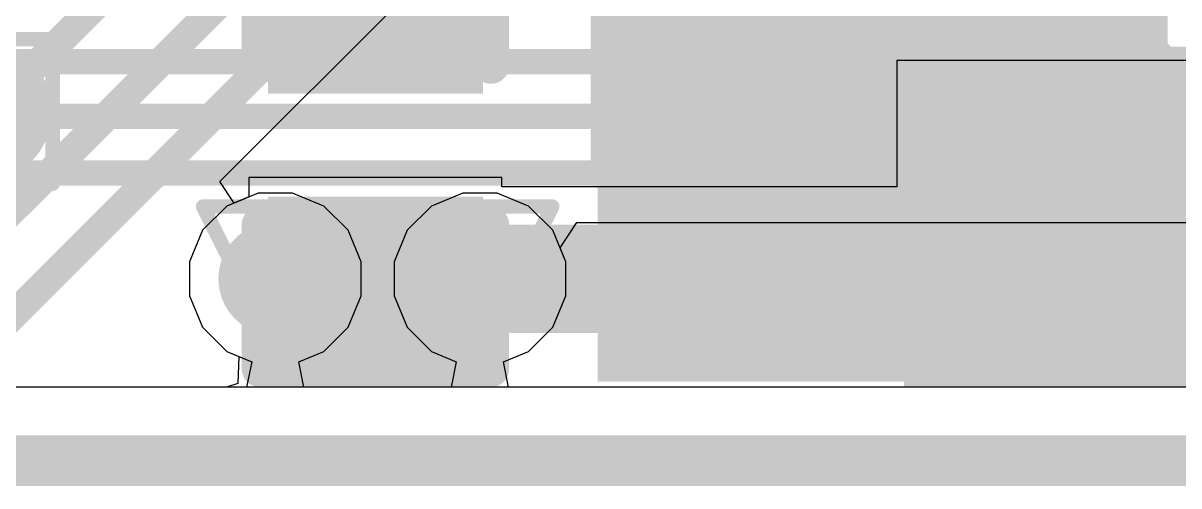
# Model space of a CAD drawing. Header units: inches. Extents: x -6 to 284, y -12 to 154.
# Drawn here: x 42.053 to 46.115, y -11.729 to -10.101 of the extents above; entities that cross this region are included whole.
import ezdxf

# ---------------------------------------------------------------- set-up
doc = ezdxf.new("R2010")
doc.units = ezdxf.units.IN
for name, color, linetype in [('Board Outline', 216, 'Continuous'), ('Bottom Layer', 5, 'Continuous'), ('Bottom Overlay', 54, 'Continuous'), ('Bottom Paste', 16, 'Continuous'), ('Bottom Solder', 6, 'Continuous'), ('Drill Drawing', 1, 'Continuous'), ('GND-1', 16, 'Continuous'), ('GND-2', 90, 'Continuous'), ('GND-3', 216, 'Continuous'), ('GND-4', 54, 'Continuous'), ('PWR-1', 156, 'Continuous'), ('PWR-2', 130, 'Continuous'), ('Signal L1', 76, 'Continuous'), ('Signal L2', 6, 'Continuous'), ('Top Layer', 1, 'Continuous'), ('Top Paste', 8, 'Continuous'), ('Top Solder', 216, 'Continuous'), ('Via Holes', 16, 'Continuous')]:
    doc.layers.add(name, color=color, linetype=linetype)

# ---------------------------------------------------------------- blocks, each defined once
blk = doc.blocks.new('SOT_23_B_128')
at = {"layer": 'Bottom Layer'}
for points in [[(-1.36, 1.46), (-0.54, 1.46), (-0.54, 0.54), (-1.36, 0.54)], [(0.54, 1.46), (1.36, 1.46), (1.36, 0.54), (0.54, 0.54)], [(-0.41, -0.54), (0.41, -0.54), (0.41, -1.46), (-0.41, -1.46)]]:
    blk.add_hatch(color=5, dxfattribs=at).paths.add_polyline_path(points)
at = {"layer": 'Bottom Paste'}
for points in [[(-1.36, 1.46), (-0.54, 1.46), (-0.54, 0.54), (-1.36, 0.54)], [(0.54, 1.46), (1.36, 1.46), (1.36, 0.54), (0.54, 0.54)], [(-0.41, -0.54), (0.41, -0.54), (0.41, -1.46), (-0.41, -1.46)]]:
    blk.add_hatch(color=16, dxfattribs=at).paths.add_polyline_path(points)
at = {"layer": 'Bottom Solder'}
for points in [[(-1.4616, 1.5616), (-0.4384, 1.5616), (-0.4384, 0.4384), (-1.4616, 0.4384)], [(0.4384, 1.5616), (1.4616, 1.5616), (1.4616, 0.4384), (0.4384, 0.4384)], [(-0.5116, -0.4384), (0.5116, -0.4384), (0.5116, -1.5616), (-0.5116, -1.5616)]]:
    blk.add_hatch(color=6, dxfattribs=at).paths.add_polyline_path(points)
at = {"layer": 'Bottom Overlay'}
for points in [[(-1.6764, 1.2954, 0.127, 0.127, 0), (-1.5494, 1.1684, 0.127, 0.127, 0)], [(-1.6764, 1.0414, 0.127, 0.127, 0), (-1.6764, 1.2954, 0.127, 0.127, 0)], [(-1.6764, 1.0414, 0.127, 0.127, 0), (-1.5494, 1.1684, 0.127, 0.127, 0)], [(-0.3302, 0.7874, 0.127, 0.127, 0), (0.3302, 0.7874, 0.127, 0.127, 0)], [(-1.5494, 0.5842, 0.127, 0.127, 0), (-1.5494, -0.8128, 0.127, 0.127, 0)], [(1.5494, -0.8128, 0.127, 0.127, 0), (1.5494, 0.5842, 0.127, 0.127, 0)], [(-1.5494, -0.8128, 0.127, 0.127, 0), (-0.5588, -0.8128, 0.127, 0.127, 0)], [(0.5588, -0.8128, 0.127, 0.127, 0), (1.5494, -0.8128, 0.127, 0.127, 0)]]:
    blk.add_lwpolyline(points, format="xyseb", dxfattribs=at)
for points in [[(-1.7082, 1.2954, 0.0635, 0.0635, 1), (-1.6446, 1.2954, 0.0635, 0.0635, 1)], [(-1.7082, 1.2954, 0.0635, 0.0635, 1), (-1.6446, 1.2954, 0.0635, 0.0635, 1)], [(-1.5812, 1.1684, 0.0635, 0.0635, 1), (-1.5176, 1.1684, 0.0635, 0.0635, 1)], [(-1.5812, 1.1684, 0.0635, 0.0635, 1), (-1.5176, 1.1684, 0.0635, 0.0635, 1)], [(-1.7082, 1.0414, 0.0635, 0.0635, 1), (-1.6446, 1.0414, 0.0635, 0.0635, 1)], [(-1.7082, 1.0414, 0.0635, 0.0635, 1), (-1.6446, 1.0414, 0.0635, 0.0635, 1)], [(-0.362, 0.7874, 0.0635, 0.0635, 1), (-0.2985, 0.7874, 0.0635, 0.0635, 1)], [(0.2984, 0.7874, 0.0635, 0.0635, 1), (0.3619, 0.7874, 0.0635, 0.0635, 1)], [(-1.5812, 0.5842, 0.0635, 0.0635, 1), (-1.5177, 0.5842, 0.0635, 0.0635, 1)], [(1.5177, 0.5842, 0.0635, 0.0635, 1), (1.5812, 0.5842, 0.0635, 0.0635, 1)], [(-1.5812, -0.8128, 0.0635, 0.0635, 1), (-1.5176, -0.8128, 0.0635, 0.0635, 1)], [(-1.5812, -0.8128, 0.0635, 0.0635, 1), (-1.5176, -0.8128, 0.0635, 0.0635, 1)], [(-0.5905, -0.8128, 0.0635, 0.0635, 1), (-0.5271, -0.8128, 0.0635, 0.0635, 1)], [(0.5271, -0.8128, 0.0635, 0.0635, 1), (0.5905, -0.8128, 0.0635, 0.0635, 1)], [(1.5177, -0.8128, 0.0635, 0.0635, 1), (1.5812, -0.8128, 0.0635, 0.0635, 1)], [(1.5177, -0.8128, 0.0635, 0.0635, 1), (1.5812, -0.8128, 0.0635, 0.0635, 1)]]:
    blk.add_lwpolyline(points, format="xyseb", close=True, dxfattribs=at)
blk = doc.blocks.new('10118192_0001LF__249')
at = {"layer": 'Top Layer'}
blk.add_hatch(color=1, dxfattribs=at).paths.add_polyline_path([(2.9, 2.2875), (4.7, 2.2875), (4.7, 0.3875), (2.9, 0.3875)])
at = {"layer": 'Top Paste'}
blk.add_hatch(color=8, dxfattribs=at).paths.add_polyline_path([(2.9, 2.2875), (4.7, 2.2875), (4.7, 0.3875), (2.9, 0.3875)])
at = {"layer": 'Top Solder'}
blk.add_hatch(color=216, dxfattribs=at).paths.add_polyline_path([(2.7984, 2.3891), (4.8016, 2.3891), (4.8016, 0.2859), (2.7984, 0.2859)])
blk = doc.blocks.new('C___0402_B_348')
at = {"layer": 'Bottom Layer'}
for points in [[(-0.2413, 0.3175), (-0.2413, -0.3175), (-0.6985, -0.3175), (-0.6985, 0.3175)], [(0.6985, 0.3175), (0.6985, -0.3175), (0.2413, -0.3175), (0.2413, 0.3175)]]:
    blk.add_hatch(color=5, dxfattribs=at).paths.add_polyline_path(points)
at = {"layer": 'Bottom Paste'}
for points in [[(-0.2413, 0.3175), (-0.2413, -0.3175), (-0.6985, -0.3175), (-0.6985, 0.3175)], [(0.6985, 0.3175), (0.6985, -0.3175), (0.2413, -0.3175), (0.2413, 0.3175)]]:
    blk.add_hatch(color=16, dxfattribs=at).paths.add_polyline_path(points)
at = {"layer": 'Bottom Solder'}
for points in [[(-0.1813, 0.3775), (-0.1813, -0.3775), (-0.7585, -0.3775), (-0.7585, 0.3775)], [(0.7585, 0.3775), (0.7585, -0.3775), (0.1813, -0.3775), (0.1813, 0.3775)]]:
    blk.add_hatch(color=6, dxfattribs=at).paths.add_polyline_path(points)
at = {"layer": 'Bottom Overlay'}
for points in [[(-0.7874, -0.4064, 0.127, 0.127, 0), (-0.7874, 0.4064, 0.127, 0.127, 0)], [(-0.2794, 0.4064, 0.127, 0.127, 0), (-0.7874, 0.4064, 0.127, 0.127, 0)], [(0.7874, 0.4064, 0.127, 0.127, 0), (0.2794, 0.4064, 0.127, 0.127, 0)], [(0.7874, -0.4064, 0.127, 0.127, 0), (0.7874, 0.4064, 0.127, 0.127, 0)], [(-0.2794, -0.4064, 0.127, 0.127, 0), (-0.7874, -0.4064, 0.127, 0.127, 0)], [(0.2794, -0.4064, 0.127, 0.127, 0), (0.7874, -0.4064, 0.127, 0.127, 0)]]:
    blk.add_lwpolyline(points, format="xyseb", dxfattribs=at)
for points in [[(-0.8191, 0.4064, 0.0635, 0.0635, 1), (-0.7556, 0.4064, 0.0635, 0.0635, 1)], [(-0.8191, 0.4064, 0.0635, 0.0635, 1), (-0.7556, 0.4064, 0.0635, 0.0635, 1)], [(-0.3111, 0.4064, 0.0635, 0.0635, 1), (-0.2477, 0.4064, 0.0635, 0.0635, 1)], [(0.2477, 0.4064, 0.0635, 0.0635, 1), (0.3111, 0.4064, 0.0635, 0.0635, 1)], [(0.7556, 0.4064, 0.0635, 0.0635, 1), (0.8191, 0.4064, 0.0635, 0.0635, 1)], [(0.7556, 0.4064, 0.0635, 0.0635, 1), (0.8191, 0.4064, 0.0635, 0.0635, 1)], [(-0.8192, -0.4064, 0.0635, 0.0635, 1), (-0.7557, -0.4064, 0.0635, 0.0635, 1)], [(-0.8192, -0.4064, 0.0635, 0.0635, 1), (-0.7557, -0.4064, 0.0635, 0.0635, 1)], [(-0.3111, -0.4064, 0.0635, 0.0635, 1), (-0.2477, -0.4064, 0.0635, 0.0635, 1)], [(0.2477, -0.4064, 0.0635, 0.0635, 1), (0.3112, -0.4064, 0.0635, 0.0635, 1)], [(0.7556, -0.4064, 0.0635, 0.0635, 1), (0.8191, -0.4064, 0.0635, 0.0635, 1)], [(0.7556, -0.4064, 0.0635, 0.0635, 1), (0.8191, -0.4064, 0.0635, 0.0635, 1)]]:
    blk.add_lwpolyline(points, format="xyseb", close=True, dxfattribs=at)

msp = doc.modelspace()

# ---------------------------------------------------------------- hatches: boundary and pattern name
at = {"layer": 'Bottom Layer'}
h = msp.add_hatch(color=5, dxfattribs=at)
edge = h.paths.add_edge_path()
edge.add_arc((42.9394, -11.0002), 0.2, 0, 360)
h = msp.add_hatch(color=5, dxfattribs=at)
edge = h.paths.add_edge_path()
edge.add_arc((43.6587, -11.0002), 0.2, 0, 360)
at = {"layer": 'Bottom Solder'}
h = msp.add_hatch(color=6, dxfattribs=at)
edge = h.paths.add_edge_path()
edge.add_arc((41.9027, -10.4117), 0.2516, 0, 360)
at = {"layer": 'GND-1'}
h = msp.add_hatch(color=16, dxfattribs=at)
edge = h.paths.add_edge_path()
edge.add_arc((42.9394, -11.0002), 0.2, 0, 360)
h = msp.add_hatch(color=16, dxfattribs=at)
edge = h.paths.add_edge_path()
edge.add_arc((43.6587, -11.0002), 0.2, 0, 360)
at = {"layer": 'GND-2'}
h = msp.add_hatch(color=90, dxfattribs=at)
edge = h.paths.add_edge_path()
edge.add_arc((42.9394, -11.0002), 0.2, 0, 360)
h = msp.add_hatch(color=90, dxfattribs=at)
edge = h.paths.add_edge_path()
edge.add_arc((43.6587, -11.0002), 0.2, 0, 360)
at = {"layer": 'GND-3'}
h = msp.add_hatch(color=216, dxfattribs=at)
edge = h.paths.add_edge_path()
edge.add_arc((42.9394, -11.0002), 0.2, 0, 360)
h = msp.add_hatch(color=216, dxfattribs=at)
edge = h.paths.add_edge_path()
edge.add_arc((43.6587, -11.0002), 0.2, 0, 360)
at = {"layer": 'GND-4'}
h = msp.add_hatch(color=54, dxfattribs=at)
edge = h.paths.add_edge_path()
edge.add_arc((42.9394, -11.0002), 0.2, 0, 360)
h = msp.add_hatch(color=54, dxfattribs=at)
edge = h.paths.add_edge_path()
edge.add_arc((43.6587, -11.0002), 0.2, 0, 360)
at = {"layer": 'PWR-1'}
h = msp.add_hatch(color=156, dxfattribs=at)
edge = h.paths.add_edge_path()
edge.add_arc((42.9394, -11.0002), 0.2, 0, 360)
h = msp.add_hatch(color=156, dxfattribs=at)
edge = h.paths.add_edge_path()
edge.add_arc((43.6587, -11.0002), 0.2, 0, 360)
at = {"layer": 'PWR-2'}
h = msp.add_hatch(color=130, dxfattribs=at)
edge = h.paths.add_edge_path()
edge.add_arc((42.9394, -11.0002), 0.2, 0, 360)
h = msp.add_hatch(color=130, dxfattribs=at)
edge = h.paths.add_edge_path()
edge.add_arc((43.6587, -11.0002), 0.2, 0, 360)
at = {"layer": 'Signal L1'}
h = msp.add_hatch(color=76, dxfattribs=at)
edge = h.paths.add_edge_path()
edge.add_arc((42.9394, -11.0002), 0.2, 0, 360)
h = msp.add_hatch(color=76, dxfattribs=at)
edge = h.paths.add_edge_path()
edge.add_arc((43.6587, -11.0002), 0.2, 0, 360)
at = {"layer": 'Signal L2'}
h = msp.add_hatch(color=6, dxfattribs=at)
edge = h.paths.add_edge_path()
edge.add_arc((42.9394, -11.0002), 0.2, 0, 360)
h = msp.add_hatch(color=6, dxfattribs=at)
edge = h.paths.add_edge_path()
edge.add_arc((43.6587, -11.0002), 0.2, 0, 360)
at = {"layer": 'Top Layer'}
h = msp.add_hatch(color=1, dxfattribs=at)
edge = h.paths.add_edge_path()
edge.add_arc((42.9394, -11.0002), 0.2, 0, 360)
h = msp.add_hatch(color=1, dxfattribs=at)
edge = h.paths.add_edge_path()
edge.add_arc((43.6587, -11.0002), 0.2, 0, 360)
at = {"layer": 'Via Holes'}
h = msp.add_hatch(color=7, dxfattribs=at)
edge = h.paths.add_edge_path()
edge.add_arc((42.9394, -11.0002), 0.1, 0, 360)
h = msp.add_hatch(color=7, dxfattribs=at)
edge = h.paths.add_edge_path()
edge.add_arc((43.6587, -11.0002), 0.1, 0, 360)

# ---------------------------------------------------------------- linework, layer by layer
at = {"layer": 'Board Outline'}
msp.add_lwpolyline([(12.0364, -11.6401, 0.1778, 0.1778, 0), (75.4223, -11.6401, 0.1778, 0.1778, 0)], format="xyseb", dxfattribs=at)
at = {"layer": 'Bottom Layer'}
for p, q in [((46.1973, -10.2326), (45.1233, -10.2326)), ((45.1233, -10.2326), (45.1233, -10.6765)), ((43.7358, -10.6446), (42.8468, -10.6446)), ((42.8468, -10.6446), (42.8468, -10.7121)), ((43.7358, -10.6765), (43.7358, -10.6446)), ((45.1233, -10.6765), (43.7358, -10.6765)), ((42.8468, -10.7121), (42.7686, -10.7446)), ((42.7686, -10.7446), (42.6838, -10.8294)), ((42.6838, -10.8294), (42.6378, -10.9402)), ((42.6378, -10.9402), (42.6378, -11.0602)), ((42.6378, -11.0602), (42.6838, -11.1711)), ((42.6838, -11.1711), (42.7686, -11.2559)), ((42.7686, -11.2559), (42.8117, -11.2738)), ((42.8117, -11.2738), (42.8079, -11.3684)), ((42.8079, -11.3684), (42.7684, -11.3812)), ((42.7684, -11.3812), (36.4979, -11.3812))]:
    msp.add_line(p, q, dxfattribs=at)
for points in [[(45.4797, -11.0002, 0.1778, 0.1778, 0), (45.6603, -10.8196, 0.1778, 0.1778, 0)], [(43.2913, -11.0002, 0.381, 0.381, 0), (43.6587, -11.0002, 0.381, 0.381, 0)], [(43.6587, -11.0002, 0.381, 0.381, 0), (45.4797, -11.0002, 0.381, 0.381, 0)]]:
    msp.add_lwpolyline(points, format="xyseb", dxfattribs=at)
for points in [[(45.6159, -10.8196, 0.0889, 0.0889, 1), (45.7048, -10.8196, 0.0889, 0.0889, 1)], [(43.1961, -11.0002, 0.1905, 0.1905, 1), (43.3866, -11.0002, 0.1905, 0.1905, 1)], [(43.5634, -11.0002, 0.1905, 0.1905, 1), (43.7539, -11.0002, 0.1905, 0.1905, 1)], [(43.5634, -11.0002, 0.1905, 0.1905, 1), (43.7539, -11.0002, 0.1905, 0.1905, 1)], [(45.3845, -11.0002, 0.1905, 0.1905, 1), (45.575, -11.0002, 0.1905, 0.1905, 1)], [(45.4353, -11.0002, 0.0889, 0.0889, 1), (45.5242, -11.0002, 0.0889, 0.0889, 1)]]:
    msp.add_lwpolyline(points, format="xyseb", close=True, dxfattribs=at)
at = {"layer": 'Drill Drawing'}
for points in [[(41.6487, -10.1577, 0.0508, 0.0508, 0), (42.1567, -10.1577, 0.0508, 0.0508, 0)], [(42.1567, -10.6657, 0.0508, 0.0508, 0), (42.1567, -10.1577, 0.0508, 0.0508, 0)], [(41.6487, -10.6657, 0.0508, 0.0508, 0), (42.1567, -10.6657, 0.0508, 0.0508, 0)], [(42.6854, -10.7462, 0.0508, 0.0508, 0), (43.1934, -10.7462, 0.0508, 0.0508, 0)], [(42.6854, -10.7462, 0.0508, 0.0508, 0), (42.9394, -11.2542, 0.0508, 0.0508, 0)], [(42.9394, -11.2542, 0.0508, 0.0508, 0), (43.1934, -10.7462, 0.0508, 0.0508, 0)], [(43.4047, -10.7462, 0.0508, 0.0508, 0), (43.9127, -10.7462, 0.0508, 0.0508, 0)], [(43.4047, -10.7462, 0.0508, 0.0508, 0), (43.6587, -11.2542, 0.0508, 0.0508, 0)], [(43.6587, -11.2542, 0.0508, 0.0508, 0), (43.9127, -10.7462, 0.0508, 0.0508, 0)]]:
    msp.add_lwpolyline(points, format="xyseb", dxfattribs=at)
for points in [[(42.144, -10.1577, 0.0254, 0.0254, 1), (42.1694, -10.1577, 0.0254, 0.0254, 1)], [(42.144, -10.1577, 0.0254, 0.0254, 1), (42.1694, -10.1577, 0.0254, 0.0254, 1)], [(42.144, -10.6657, 0.0254, 0.0254, 1), (42.1694, -10.6657, 0.0254, 0.0254, 1)], [(42.144, -10.6657, 0.0254, 0.0254, 1), (42.1694, -10.6657, 0.0254, 0.0254, 1)], [(42.6727, -10.7462, 0.0254, 0.0254, 1), (42.6981, -10.7462, 0.0254, 0.0254, 1)], [(42.6727, -10.7462, 0.0254, 0.0254, 1), (42.6981, -10.7462, 0.0254, 0.0254, 1)], [(43.1807, -10.7462, 0.0254, 0.0254, 1), (43.2061, -10.7462, 0.0254, 0.0254, 1)], [(43.1807, -10.7462, 0.0254, 0.0254, 1), (43.2061, -10.7462, 0.0254, 0.0254, 1)], [(43.392, -10.7462, 0.0254, 0.0254, 1), (43.4174, -10.7462, 0.0254, 0.0254, 1)], [(43.392, -10.7462, 0.0254, 0.0254, 1), (43.4174, -10.7462, 0.0254, 0.0254, 1)], [(43.9, -10.7462, 0.0254, 0.0254, 1), (43.9254, -10.7462, 0.0254, 0.0254, 1)], [(43.9, -10.7462, 0.0254, 0.0254, 1), (43.9254, -10.7462, 0.0254, 0.0254, 1)], [(42.9267, -11.2542, 0.0254, 0.0254, 1), (42.9521, -11.2542, 0.0254, 0.0254, 1)], [(42.9267, -11.2542, 0.0254, 0.0254, 1), (42.9521, -11.2542, 0.0254, 0.0254, 1)], [(43.646, -11.2542, 0.0254, 0.0254, 1), (43.6714, -11.2542, 0.0254, 0.0254, 1)], [(43.646, -11.2542, 0.0254, 0.0254, 1), (43.6714, -11.2542, 0.0254, 0.0254, 1)]]:
    msp.add_lwpolyline(points, format="xyseb", close=True, dxfattribs=at)
at = {"layer": 'GND-1'}
for p, q in [((42.8795, -10.6986), (42.7686, -10.7446)), ((42.9994, -10.6986), (42.8795, -10.6986)), ((43.1103, -10.7446), (42.9994, -10.6986)), ((43.5987, -10.6986), (43.4878, -10.7446)), ((43.7187, -10.6986), (43.5987, -10.6986)), ((43.8295, -10.7446), (43.7187, -10.6986)), ((42.7686, -10.7446), (42.6838, -10.8294)), ((43.1951, -10.8294), (43.1103, -10.7446)), ((43.4878, -10.7446), (43.403, -10.8294)), ((43.9144, -10.8294), (43.8295, -10.7446)), ((42.6838, -10.8294), (42.6378, -10.9402)), ((43.241, -10.9402), (43.1951, -10.8294)), ((43.403, -10.8294), (43.3571, -10.9402)), ((43.9603, -10.9402), (43.9144, -10.8294)), ((42.6378, -10.9402), (42.6378, -11.0602)), ((43.241, -11.0602), (43.241, -10.9402)), ((43.3571, -10.9402), (43.3571, -11.0602)), ((43.9603, -11.0602), (43.9603, -10.9402)), ((42.6378, -11.0602), (42.6838, -11.1711)), ((43.1951, -11.1711), (43.241, -11.0602)), ((43.3571, -11.0602), (43.403, -11.1711)), ((43.9144, -11.1711), (43.9603, -11.0602)), ((42.6838, -11.1711), (42.7686, -11.2559)), ((43.1103, -11.2559), (43.1951, -11.1711)), ((43.403, -11.1711), (43.4878, -11.2559)), ((43.8295, -11.2559), (43.9144, -11.1711)), ((42.7686, -11.2559), (42.8563, -11.2923)), ((42.8563, -11.2923), (42.8387, -11.3812)), ((43.0226, -11.2923), (43.1103, -11.2559)), ((43.0402, -11.3812), (43.0226, -11.2923)), ((43.4878, -11.2559), (43.5756, -11.2923)), ((43.5756, -11.2923), (43.5579, -11.3812)), ((43.7418, -11.2923), (43.8295, -11.2559)), ((43.7595, -11.3812), (43.7418, -11.2923)), ((42.8387, -11.3812), (36.4979, -11.3812)), ((43.5579, -11.3812), (43.0402, -11.3812)), ((65.2074, -11.3812), (43.7595, -11.3812))]:
    msp.add_line(p, q, dxfattribs=at)
at = {"layer": 'GND-2'}
for p, q in [((42.8795, -10.6986), (42.7686, -10.7446)), ((42.9994, -10.6986), (42.8795, -10.6986)), ((43.1103, -10.7446), (42.9994, -10.6986)), ((43.5987, -10.6986), (43.4878, -10.7446)), ((43.7187, -10.6986), (43.5987, -10.6986)), ((43.8295, -10.7446), (43.7187, -10.6986)), ((42.7686, -10.7446), (42.6838, -10.8294)), ((43.1951, -10.8294), (43.1103, -10.7446)), ((43.4878, -10.7446), (43.403, -10.8294)), ((43.9144, -10.8294), (43.8295, -10.7446)), ((42.6838, -10.8294), (42.6378, -10.9402)), ((43.241, -10.9402), (43.1951, -10.8294)), ((43.403, -10.8294), (43.3571, -10.9402)), ((43.9603, -10.9402), (43.9144, -10.8294)), ((42.6378, -10.9402), (42.6378, -11.0602)), ((43.241, -11.0602), (43.241, -10.9402)), ((43.3571, -10.9402), (43.3571, -11.0602)), ((43.9603, -11.0602), (43.9603, -10.9402)), ((42.6378, -11.0602), (42.6838, -11.1711)), ((43.1951, -11.1711), (43.241, -11.0602)), ((43.3571, -11.0602), (43.403, -11.1711)), ((43.9144, -11.1711), (43.9603, -11.0602)), ((42.6838, -11.1711), (42.7686, -11.2559)), ((43.1103, -11.2559), (43.1951, -11.1711)), ((43.403, -11.1711), (43.4878, -11.2559)), ((43.8295, -11.2559), (43.9144, -11.1711)), ((42.7686, -11.2559), (42.8563, -11.2923)), ((42.8563, -11.2923), (42.8387, -11.3812)), ((43.0226, -11.2923), (43.1103, -11.2559)), ((43.0402, -11.3812), (43.0226, -11.2923)), ((43.4878, -11.2559), (43.5756, -11.2923)), ((43.5756, -11.2923), (43.5579, -11.3812)), ((43.7418, -11.2923), (43.8295, -11.2559)), ((43.7595, -11.3812), (43.7418, -11.2923)), ((42.8387, -11.3812), (36.4979, -11.3812)), ((43.5579, -11.3812), (43.0402, -11.3812)), ((65.2074, -11.3812), (43.7595, -11.3812))]:
    msp.add_line(p, q, dxfattribs=at)
at = {"layer": 'GND-3'}
for p, q in [((42.8795, -10.6986), (42.7686, -10.7446)), ((42.9994, -10.6986), (42.8795, -10.6986)), ((43.1103, -10.7446), (42.9994, -10.6986)), ((43.5987, -10.6986), (43.4878, -10.7446)), ((43.7187, -10.6986), (43.5987, -10.6986)), ((43.8295, -10.7446), (43.7187, -10.6986)), ((42.7686, -10.7446), (42.6838, -10.8294)), ((43.1951, -10.8294), (43.1103, -10.7446)), ((43.4878, -10.7446), (43.403, -10.8294)), ((43.9144, -10.8294), (43.8295, -10.7446)), ((42.6838, -10.8294), (42.6378, -10.9402)), ((43.241, -10.9402), (43.1951, -10.8294)), ((43.403, -10.8294), (43.3571, -10.9402)), ((43.9603, -10.9402), (43.9144, -10.8294)), ((42.6378, -10.9402), (42.6378, -11.0602)), ((43.241, -11.0602), (43.241, -10.9402)), ((43.3571, -10.9402), (43.3571, -11.0602)), ((43.9603, -11.0602), (43.9603, -10.9402)), ((42.6378, -11.0602), (42.6838, -11.1711)), ((43.1951, -11.1711), (43.241, -11.0602)), ((43.3571, -11.0602), (43.403, -11.1711)), ((43.9144, -11.1711), (43.9603, -11.0602)), ((42.6838, -11.1711), (42.7686, -11.2559)), ((43.1103, -11.2559), (43.1951, -11.1711)), ((43.403, -11.1711), (43.4878, -11.2559)), ((43.8295, -11.2559), (43.9144, -11.1711)), ((42.7686, -11.2559), (42.8563, -11.2923)), ((42.8563, -11.2923), (42.8387, -11.3812)), ((43.0226, -11.2923), (43.1103, -11.2559)), ((43.0402, -11.3812), (43.0226, -11.2923)), ((43.4878, -11.2559), (43.5756, -11.2923)), ((43.5756, -11.2923), (43.5579, -11.3812)), ((43.7418, -11.2923), (43.8295, -11.2559)), ((43.7595, -11.3812), (43.7418, -11.2923)), ((42.8387, -11.3812), (36.4979, -11.3812)), ((43.5579, -11.3812), (43.0402, -11.3812)), ((65.2074, -11.3812), (43.7595, -11.3812))]:
    msp.add_line(p, q, dxfattribs=at)
at = {"layer": 'GND-4'}
for p, q in [((42.8795, -10.6986), (42.7686, -10.7446)), ((42.9994, -10.6986), (42.8795, -10.6986)), ((43.1103, -10.7446), (42.9994, -10.6986)), ((43.5987, -10.6986), (43.4878, -10.7446)), ((43.7187, -10.6986), (43.5987, -10.6986)), ((43.8295, -10.7446), (43.7187, -10.6986)), ((42.7686, -10.7446), (42.6838, -10.8294)), ((43.1951, -10.8294), (43.1103, -10.7446)), ((43.4878, -10.7446), (43.403, -10.8294)), ((43.9144, -10.8294), (43.8295, -10.7446)), ((42.6838, -10.8294), (42.6378, -10.9402)), ((43.241, -10.9402), (43.1951, -10.8294)), ((43.403, -10.8294), (43.3571, -10.9402)), ((43.9603, -10.9402), (43.9144, -10.8294)), ((42.6378, -10.9402), (42.6378, -11.0602)), ((43.241, -11.0602), (43.241, -10.9402)), ((43.3571, -10.9402), (43.3571, -11.0602)), ((43.9603, -11.0602), (43.9603, -10.9402)), ((42.6378, -11.0602), (42.6838, -11.1711)), ((43.1951, -11.1711), (43.241, -11.0602)), ((43.3571, -11.0602), (43.403, -11.1711)), ((43.9144, -11.1711), (43.9603, -11.0602)), ((42.6838, -11.1711), (42.7686, -11.2559)), ((43.1103, -11.2559), (43.1951, -11.1711)), ((43.403, -11.1711), (43.4878, -11.2559)), ((43.8295, -11.2559), (43.9144, -11.1711)), ((42.7686, -11.2559), (42.8563, -11.2923)), ((42.8563, -11.2923), (42.8387, -11.3812)), ((43.0226, -11.2923), (43.1103, -11.2559)), ((43.0402, -11.3812), (43.0226, -11.2923)), ((43.4878, -11.2559), (43.5756, -11.2923)), ((43.5756, -11.2923), (43.5579, -11.3812)), ((43.7418, -11.2923), (43.8295, -11.2559)), ((43.7595, -11.3812), (43.7418, -11.2923)), ((42.8387, -11.3812), (36.4979, -11.3812)), ((43.5579, -11.3812), (43.0402, -11.3812)), ((65.2074, -11.3812), (43.7595, -11.3812))]:
    msp.add_line(p, q, dxfattribs=at)
at = {"layer": 'PWR-1'}
msp.add_line((65.2074, -11.3812), (36.4979, -11.3812), dxfattribs=at)
at = {"layer": 'PWR-2'}
for p, q in [((42.8795, -10.6986), (42.7686, -10.7446)), ((42.9994, -10.6986), (42.8795, -10.6986)), ((43.1103, -10.7446), (42.9994, -10.6986)), ((43.5987, -10.6986), (43.4878, -10.7446)), ((43.7187, -10.6986), (43.5987, -10.6986)), ((43.8295, -10.7446), (43.7187, -10.6986)), ((42.7686, -10.7446), (42.6838, -10.8294)), ((43.1951, -10.8294), (43.1103, -10.7446)), ((43.4878, -10.7446), (43.403, -10.8294)), ((43.9144, -10.8294), (43.8295, -10.7446)), ((42.6838, -10.8294), (42.6378, -10.9402)), ((43.241, -10.9402), (43.1951, -10.8294)), ((43.403, -10.8294), (43.3571, -10.9402)), ((43.9603, -10.9402), (43.9144, -10.8294)), ((42.6378, -10.9402), (42.6378, -11.0602)), ((43.241, -11.0602), (43.241, -10.9402)), ((43.3571, -10.9402), (43.3571, -11.0602)), ((43.9603, -11.0602), (43.9603, -10.9402)), ((42.6378, -11.0602), (42.6838, -11.1711)), ((43.1951, -11.1711), (43.241, -11.0602)), ((43.3571, -11.0602), (43.403, -11.1711)), ((43.9144, -11.1711), (43.9603, -11.0602)), ((42.6838, -11.1711), (42.7686, -11.2559)), ((43.1103, -11.2559), (43.1951, -11.1711)), ((43.403, -11.1711), (43.4878, -11.2559)), ((43.8295, -11.2559), (43.9144, -11.1711)), ((42.7686, -11.2559), (42.8563, -11.2923)), ((42.8563, -11.2923), (42.8387, -11.3812)), ((43.0226, -11.2923), (43.1103, -11.2559)), ((43.0402, -11.3812), (43.0226, -11.2923)), ((43.4878, -11.2559), (43.5756, -11.2923)), ((43.5756, -11.2923), (43.5579, -11.3812)), ((43.7418, -11.2923), (43.8295, -11.2559)), ((43.7595, -11.3812), (43.7418, -11.2923)), ((42.8387, -11.3812), (36.4979, -11.3812)), ((43.5579, -11.3812), (43.0402, -11.3812)), ((65.2074, -11.3812), (43.7595, -11.3812))]:
    msp.add_line(p, q, dxfattribs=at)
at = {"layer": 'Signal L1'}
for p, q in [((43.9402, -10.8918), (43.9996, -10.8029)), ((43.9996, -10.8029), (72.0854, -10.8029)), ((43.9603, -10.9402), (43.9402, -10.8918)), ((43.9603, -11.0602), (43.9603, -10.9402)), ((43.9144, -11.1711), (43.9603, -11.0602)), ((43.8295, -11.2559), (43.9144, -11.1711)), ((43.7418, -11.2923), (43.8295, -11.2559)), ((43.7595, -11.3812), (43.7418, -11.2923)), ((65.2074, -11.3812), (43.7595, -11.3812))]:
    msp.add_line(p, q, dxfattribs=at)
for points in [[(39.233, -10.2367, 0.0889, 0.0889, 0), (68.0375, -10.2367, 0.0889, 0.0889, 0)], [(39.1182, -10.4287, 0.0889, 0.0889, 0), (68.6821, -10.4287, 0.0889, 0.0889, 0)], [(39.0177, -10.6281, 0.0889, 0.0889, 0), (72.0854, -10.6281, 0.0889, 0.0889, 0)]]:
    msp.add_lwpolyline(points, format="xyseb", dxfattribs=at)
at = {"layer": 'Signal L2'}
for points in [[(44.7346, -8.894, 0.0889, 0.0889, 0), (46.4369, -10.5962, 0.0889, 0.0889, 0)], [(44.6136, -9.1861, 0.0889, 0.0889, 0), (46.3159, -10.8883, 0.0889, 0.0889, 0)]]:
    msp.add_lwpolyline(points, format="xyseb", dxfattribs=at)
at = {"layer": 'Top Layer'}
for p, q in [((42.7442, -10.6584), (43.5867, -9.8159)), ((42.7946, -10.7338), (42.7442, -10.6584)), ((42.8795, -10.6986), (42.7946, -10.7338)), ((42.9994, -10.6986), (42.8795, -10.6986)), ((43.1103, -10.7446), (42.9994, -10.6986)), ((43.5987, -10.6986), (43.4878, -10.7446)), ((43.7187, -10.6986), (43.5987, -10.6986)), ((43.8295, -10.7446), (43.7187, -10.6986)), ((43.1951, -10.8294), (43.1103, -10.7446)), ((43.4878, -10.7446), (43.403, -10.8294)), ((43.9144, -10.8294), (43.8295, -10.7446)), ((43.241, -10.9402), (43.1951, -10.8294)), ((43.403, -10.8294), (43.3571, -10.9402)), ((43.9603, -10.9402), (43.9144, -10.8294)), ((43.241, -11.0602), (43.241, -10.9402)), ((43.3571, -10.9402), (43.3571, -11.0602)), ((43.9603, -11.0602), (43.9603, -10.9402)), ((43.1951, -11.1711), (43.241, -11.0602)), ((43.3571, -11.0602), (43.403, -11.1711)), ((43.9144, -11.1711), (43.9603, -11.0602)), ((43.1103, -11.2559), (43.1951, -11.1711)), ((43.403, -11.1711), (43.4878, -11.2559)), ((43.8295, -11.2559), (43.9144, -11.1711)), ((43.0226, -11.2923), (43.1103, -11.2559)), ((43.0402, -11.3812), (43.0226, -11.2923)), ((43.4878, -11.2559), (43.5756, -11.2923)), ((43.5756, -11.2923), (43.5579, -11.3812)), ((43.7418, -11.2923), (43.8295, -11.2559)), ((43.7595, -11.3812), (43.7418, -11.2923)), ((43.5579, -11.3812), (43.0402, -11.3812)), ((62.4429, -11.3812), (43.7595, -11.3812))]:
    msp.add_line(p, q, dxfattribs=at)
for points in [[(41.7988, -10.5479, 0.1016, 0.1016, 0), (42.9633, -9.3834, 0.1016, 0.1016, 0)], [(45.074, -10.3104, 0.254, 0.254, 0), (45.774, -9.6104, 0.254, 0.254, 0)], [(41.924, -10.8503, 0.1016, 0.1016, 0), (43.2173, -9.557, 0.1016, 0.1016, 0)], [(41.9936, -11.1527, 0.1016, 0.1016, 0), (43.4586, -9.6877, 0.1016, 0.1016, 0)], [(44.7238, -9.9602, 0.127, 0.127, 0), (45.074, -10.3104, 0.127, 0.127, 0)], [(45.074, -10.3104, 0.254, 0.254, 0), (47.674, -10.3104, 0.254, 0.254, 0)]]:
    msp.add_lwpolyline(points, format="xyseb", dxfattribs=at)
for points in [[(45.0105, -10.3104, 0.127, 0.127, 1), (45.1375, -10.3104, 0.127, 0.127, 1)], [(45.0105, -10.3104, 0.127, 0.127, 1), (45.1375, -10.3104, 0.127, 0.127, 1)], [(45.0423, -10.3104, 0.0635, 0.0635, 1), (45.1058, -10.3104, 0.0635, 0.0635, 1)]]:
    msp.add_lwpolyline(points, format="xyseb", close=True, dxfattribs=at)

# ---------------------------------------------------------------- block references
for name, p, rotation in [('10118192_0001LF__249', (48.874, -8.9729), 180), ('C___0402_B_348', (43.2913, -10.5303), 270)]:
    msp.add_blockref(name, p, dxfattribs=dict(rotation=rotation))
msp.add_blockref('SOT_23_B_128', (45.6603, -9.8196))

doc.saveas('drawing.dxf')
